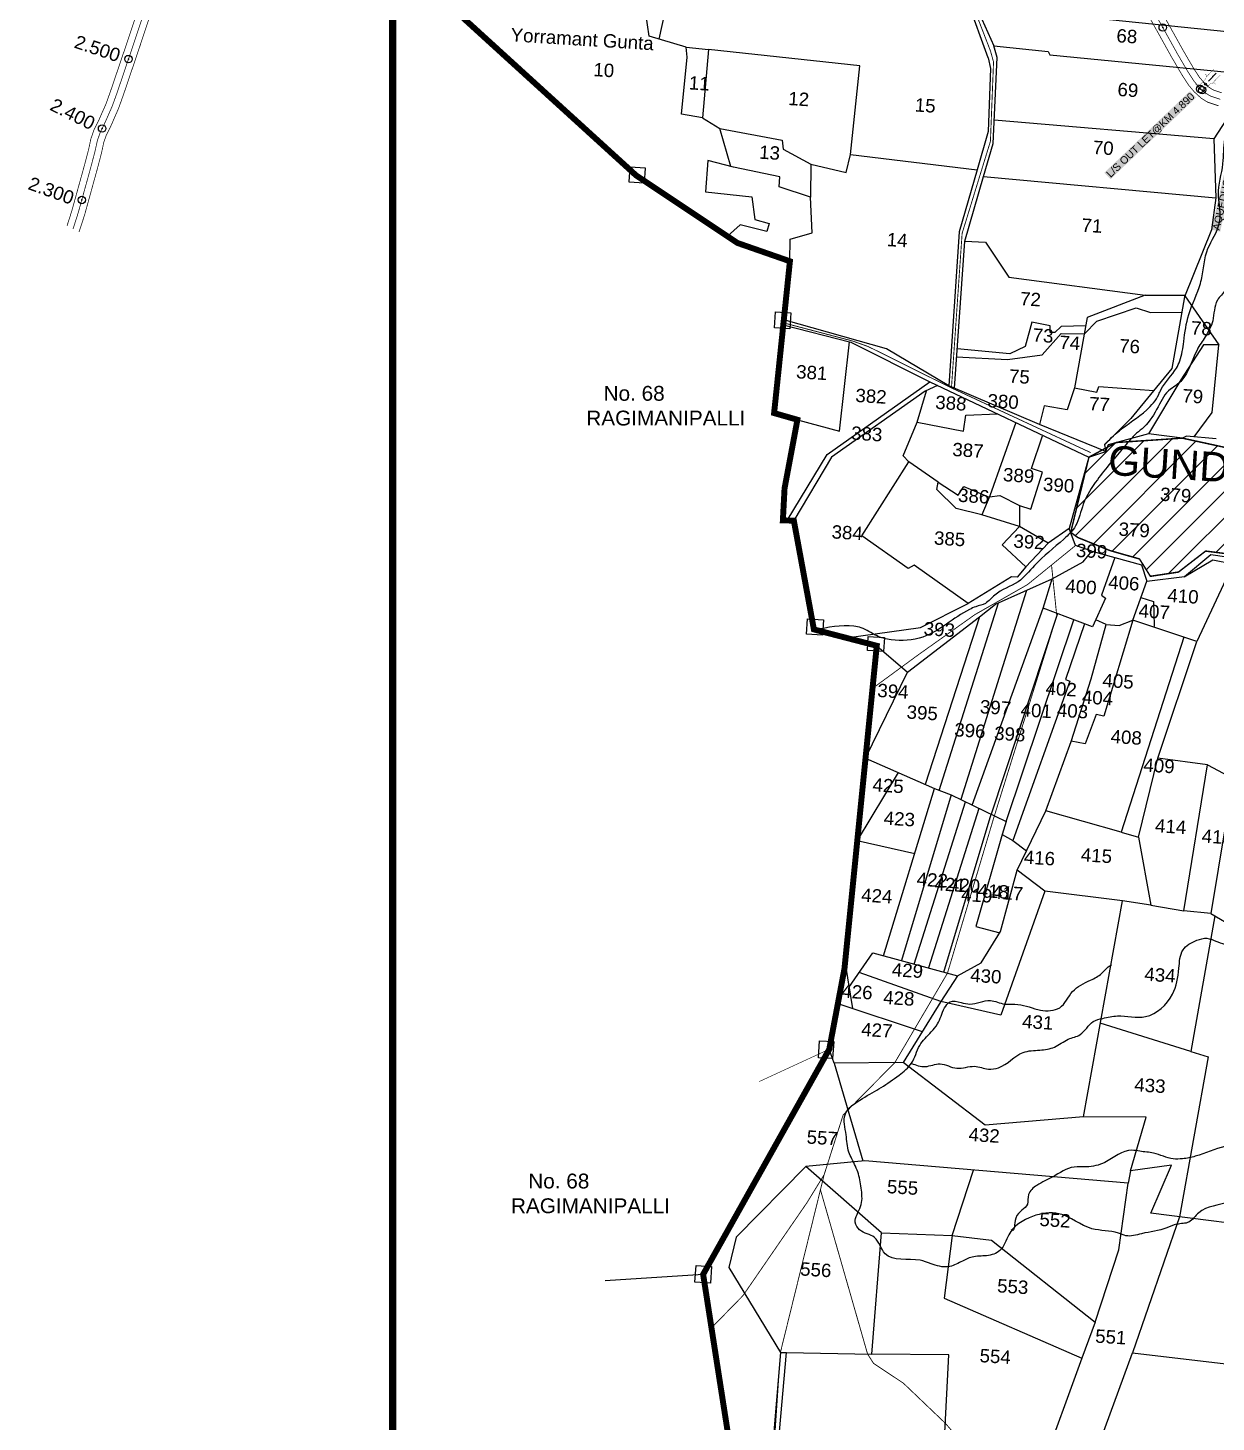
# Model space of a CAD drawing. Header units: inches. Extents: x 201618 to 222325, y 1599056 to 1612709.
# Drawn here: x 201618 to 203218, y 1602019 to 1603898 of the extents above; entities that cross this region are included whole.
import ezdxf
from ezdxf.enums import TextEntityAlignment as Align

# ---------------------------------------------------------------- set-up
doc = ezdxf.new("R2010")
doc.units = ezdxf.units.IN
doc.header["$LTSCALE"] = 15
doc.header["$MEASUREMENT"] = 0
doc.header["$PDMODE"] = 32
doc.header["$PDSIZE"] = 10
doc.linetypes.add('ACAD_ISO02W100', pattern=[15, 12, -3])
doc.linetypes.add('HIDDEN2', pattern=[0.1875, 0.125, -0.0625])
for name, color, linetype in [('CANAL1', 7, 'Continuous'), ('CSMark', 72, 'Continuous'), ('PLOTS', 7, 'Continuous'), ('PLOTS NO', 7, 'Continuous'), ('ROAD', 1, 'Continuous'), ('ROADS', 1, 'Continuous'), ('STREAMS', 4, 'Continuous'), ('STRUCTURE', 5, 'Continuous'), ('TEXT', 1, 'Continuous'), ('text2', 7, 'Continuous'), ('VILLAGE BOUNDARY STONES', 1, 'Continuous'), ('VILLAGE BOUNDAY', 5, 'Continuous'), ('VILLAGE BOUNDRY', 5, 'Continuous')]:
    doc.layers.add(name, color=color, linetype=linetype)
doc.styles.get("Standard").update_dxf_attribs({"font": 'arial.ttf'})
doc.dimstyles.get("Standard").update_dxf_attribs({"dimtxt": 0.18, "dimasz": 0.18, "dimexe": 0.18, "dimexo": 0.0625, "dimgap": 0.09, "dimtad": 0, "dimtih": 1, "dimtoh": 1, "dimdec": 4, "dimzin": 0, "dimdsep": 46, "dimtxsty": 'Standard', "dimcen": 0.09, "dimadec": 0, "dimazin": 0, "dimtfac": 1, "dimtdec": 4, "dimtofl": 0, "dimtmove": 0, "dimatfit": 3, "dimfxl": 1, "dimtolj": 1, "dimtzin": 0, "dimarcsym": 0})

# ---------------------------------------------------------------- blocks, each defined once
blk = doc.blocks.new('OT')
at = {"layer": 'STRUCTURE', "color": 190}
for points, const_width in [([(769751.4, 1706595.8), (769729.4, 1706595.8)], 0.5), ([(769775.2, 1706601.8), (769775.2, 1706597.8), (769769.2, 1706593.8), (769761.8, 1706593.8), (769754.4, 1706593.8), (769748.4, 1706597.8), (769748.4, 1706601.8)], 0.5), ([(769761.8, 1706593.8), (769761.8, 1706581)], 2.5), ([(769751.4, 1706579), (769729.4, 1706579)], 0.5), ([(769748.4, 1706573), (769748.4, 1706577), (769754.4, 1706581), (769761.8, 1706581), (769761.8, 1706581), (769761.8, 1706581), (769769.2, 1706581), (769775.2, 1706577), (769775.2, 1706573)], 0.5)]:
    blk.add_lwpolyline(points, dxfattribs=dict(at, const_width=const_width))
at = {"layer": 'STRUCTURE', "color": 0}
blk.add_circle((769761.8, 1706587.4), 1.87, dxfattribs=at)
blk.add_leader([(769732.6, 1706587.4), (769753.8, 1706587.4)], dimstyle='Standard', override={"dimasz": 10, "dimgap": 0.09, "dimtad": 0}, dxfattribs=at)

msp = doc.modelspace()

# ---------------------------------------------------------------- hatches: boundary and pattern name
at = {"layer": 'ROAD'}
h = msp.add_hatch(dxfattribs=at)
h.set_pattern_fill('ANSI31', color=30, scale=200, angle=0.056305)
h.paths.add_polyline_path([(203022.5, 1603218.6), (203047, 1603319.9), (203083.7, 1603339.6), (203172.9, 1603345.5), (203284.1, 1603321.3), (203399.1, 1603319.9), (203386.6, 1603225.5), (203378.8, 1603150.1), (203275.8, 1603184.3), (203204.2, 1603193.3), (203167.6, 1603165), (203129.8, 1603159.3), (203115.1, 1603182.7), (203075.6, 1603193.9), (203031.8, 1603211.7)])

# ---------------------------------------------------------------- linework, layer by layer
at = {"layer": 'CANAL1', "color": 200, "const_width": 1}
for points in [[(201670.4, 1603631.7), (201676.8, 1603651.7), (201693.9, 1603713.5), (201699.3, 1603733.9), (201702.6, 1603749.2), (201706.8, 1603761.3), (201712.6, 1603772.7), (201723.1, 1603796.5), (201730.4, 1603817.2), (201751.3, 1603878.9), (201768.7, 1603931.4)], [(203141.2, 1603926.9), (203174.2, 1603867.6), (203187.6, 1603844.6), (203195.7, 1603832.1), (203202, 1603824.6), (203209.3, 1603818), (203214.4, 1603814.8), (203226, 1603810.9)], [(201686.6, 1603623.4), (201694.1, 1603646.5), (201711.3, 1603708.8), (201716.8, 1603729.7), (201719.9, 1603744.3), (201723.4, 1603754.2), (201728.9, 1603765), (201739.8, 1603789.9), (201747.4, 1603811.3), (201768.3, 1603873.1), (201785.8, 1603925.7)], [(203125.5, 1603918.1), (203158.6, 1603858.6), (203172.3, 1603835.2), (203181.2, 1603821.4), (203189, 1603812.1), (203198.4, 1603803.6), (203206.7, 1603798.4), (203221.7, 1603793.4)]]:
    msp.add_lwpolyline(points, dxfattribs=at)
at = {"layer": 'CANAL1', "color": 1, "linetype": 'HIDDEN2', "ltscale": 4, "const_width": 1}
for points in [[(201678.7, 1603628.1), (201685.4, 1603649.1), (201702.6, 1603711.2), (201708, 1603731.8), (201711.3, 1603746.7), (201715.1, 1603757.7), (201720.7, 1603768.9), (201731.4, 1603793.2), (201738.9, 1603814.2), (201759.8, 1603876), (201777.2, 1603928.5)], [(203133.4, 1603922.5), (203166.4, 1603863.1), (203180, 1603839.9), (203188.5, 1603826.7), (203195.5, 1603818.3), (203203.9, 1603810.8), (203210.5, 1603806.6), (203223.9, 1603802.2)], [(201678.4, 1603627.4), (201678.7, 1603628.1)]]:
    msp.add_lwpolyline(points, dxfattribs=at)
at = {"layer": 'PLOTS'}
for points in [[(202946.4, 1604737), (202840, 1604237.1), (202841.4, 1604172.5), (202858.1, 1604142.4), (202859.1, 1604116.4), (202864, 1604082.5), (202894.6, 1603928), (202918.7, 1603874.2)], [(202911.1, 1603857.9), (202883.9, 1603933.7), (202877, 1603989.9), (202854.5, 1604093.5), (202851.9, 1604131.4), (202831, 1604171.8), (202833.8, 1604198.1), (202756.2, 1604204.6), (202751.3, 1604187.8), (202681.9, 1604217.9), (202641.6, 1604229.1), (202649, 1604201.3), (202688.9, 1604166.1), (202748.9, 1604148.8), (202756.8, 1604099.8), (202769.3, 1604095.2), (202767.8, 1604045), (202795.2, 1604039.9), (202804.8, 1603997.3), (202877, 1603989.9)], [(202504.5, 1603872.6), (202454.7, 1603887.1), (202450.2, 1603917.8), (202425.9, 1603955.6), (202346.3, 1603996.3), (202206.8, 1604028.8), (202115.9, 1604039.3)], [(202467.9, 1603883.2), (202498, 1604020.8), (202639.9, 1603999.9)], [(203323.6, 1603947.7), (203294.3, 1603887.4), (203271.7, 1603836.2), (203215.4, 1603749), (203218, 1603669.5), (203212.2, 1603626.1), (203175.8, 1603535.9), (203158.7, 1603439.2), (203134, 1603409.2), (203103.4, 1603371.9), (203068.1, 1603336.6), (203069.8, 1603327.3), (202980.3, 1603364), (202858.1, 1603416.1)], [(202894.6, 1603928), (203294.3, 1603887.4)], [(202526.6, 1603777.4), (202498.1, 1603782.2), (202505.6, 1603859), (202504.5, 1603872.6), (202534.6, 1603869.2)], [(202865.7, 1603412.9), (202880, 1603611.1), (202904.8, 1603698.1), (202917.8, 1603742.6), (202923.3, 1603858.7), (202918.7, 1603874.2), (202992, 1603866.6), (202994.4, 1603862.3), (203271.1, 1603835.3)], [(202672.4, 1603714.8), (202720, 1603703.7), (202725.7, 1603728), (202738.2, 1603847.4), (202534.6, 1603869.2), (202526.6, 1603777.4), (202549.6, 1603762.9)], [(202911.1, 1603857.9), (202914.5, 1603843.6), (202911.1, 1603758.6), (202896.6, 1603707.2), (202872, 1603623.5), (202858.1, 1603416.1), (202774.2, 1603465.9), (202636, 1603504.8)], [(202564.6, 1603711.7), (202549.6, 1603762.9), (202633.6, 1603747.3), (202635, 1603734.8), (202672.4, 1603714.8), (202671.7, 1603670.5)], [(203215.4, 1603749), (202919.3, 1603774.1)], [(202725.7, 1603728), (202896.6, 1603707.2)], [(202644.2, 1603583.9), (202644.7, 1603613.9), (202674.3, 1603622.4), (202671.7, 1603670.5), (202629.6, 1603684.4), (202630.5, 1603697.7), (202568.1, 1603710.8), (202533.6, 1603719.5), (202530.7, 1603677.6), (202592.8, 1603670.8), (202596.8, 1603640.4), (202616.2, 1603634.6), (202613.1, 1603624.2), (202577.2, 1603633.2), (202560.1, 1603617.5)], [(202904.8, 1603698.1), (203218, 1603669.5)], [(202880, 1603611.1), (202907.7, 1603609.6), (202938.9, 1603562.5), (203122.7, 1603538), (203176.6, 1603538.1)], [(203122.7, 1603538), (203044.8, 1603507.9), (203027.5, 1603413.2), (203017.6, 1603383.5), (202986.7, 1603389), (202980.3, 1603364)], [(203176.3, 1603537.3), (203221.8, 1603471.1), (203201.4, 1603471.1), (203171, 1603424.2), (203127.4, 1603351.3)], [(203040.9, 1603486.2), (203057.5, 1603503.3), (203110.6, 1603521.1), (203130.1, 1603514.7), (203172.1, 1603515.5)], [(202635.3, 1603498), (202726.3, 1603474.8), (202832.5, 1603421.4), (203047, 1603319.9), (203069.8, 1603327.3)], [(203042.8, 1603496.7), (203009.6, 1603495.9), (203001, 1603487.7), (202994.8, 1603487.8), (202994.9, 1603497), (202969.9, 1603502), (202961.3, 1603468.9), (202940.5, 1603459.1), (202869.5, 1603465.9)], [(202654.3, 1603370.3), (202711.1, 1603354.9), (202724.4, 1603475.3)], [(202868.8, 1603455.2), (202937.3, 1603451.4), (202983.9, 1603457.6), (203009.5, 1603486.6), (203040.9, 1603486.2)], [(203188.8, 1603347.2), (203213.1, 1603380), (203221.8, 1603471.1)], [(202640.7, 1603234.5), (202694.4, 1603323.3), (202832.5, 1603421.4)], [(202843.1, 1603416.4), (202826.5, 1603408.6), (202700.1, 1603319.7), (202649.5, 1603234.3)], [(202720.3, 1603076.3), (202820.3, 1603090.4), (202884.1, 1603122.5), (202811.4, 1603174.3), (202803.5, 1603169.7), (202741.1, 1603213.9), (202804.5, 1603313.8), (202796.7, 1603321.7), (202815.5, 1603367.1), (202828, 1603409.3)], [(203027.5, 1603413.2), (203057.5, 1603407.4), (203060.5, 1603414.9), (203134.6, 1603409.8)], [(202948.6, 1603366.5), (202913.5, 1603267.9), (202902.7, 1603242), (202868, 1603250.5), (202842.1, 1603276.1), (202844.1, 1603286.4), (202804.5, 1603313.8)], [(202815.5, 1603367.1), (202878, 1603354.7), (202881.4, 1603376.6), (202923.9, 1603378.2)], [(202953.6, 1603254.9), (202968.9, 1603249.7), (202984.5, 1603299.7), (202969.6, 1603304.4), (202984.3, 1603348.6)], [(203218.6, 1603344.5), (203178.4, 1603348.2), (203172.9, 1603345.5), (203127.4, 1603351.3), (203072.9, 1603336.7), (203069.2, 1603327.6)], [(203082, 1603184.5), (203117.6, 1603174.7), (203124.9, 1603152.8), (203175.7, 1603159), (203211, 1603188.7), (203278.9, 1603178.8), (203286.9, 1603249.9), (203283.9, 1603325.3)], [(203047, 1603319.9), (203020.5, 1603223.8), (202992.1, 1603203.9), (202953.5, 1603226.3)], [(202844.1, 1603286.4), (202871, 1603268.8), (202878.6, 1603280.4), (202912.8, 1603266.1)], [(202912.9, 1603266.3), (202927.1, 1603268.4), (202953.6, 1603254.9), (202953.5, 1603226.3), (202902.7, 1603242)], [(202761.2, 1603065.7), (202802.8, 1603030.2), (202899.5, 1603104.8), (202921.3, 1603121.6), (202997.4, 1603155.7), (203039.3, 1603179), (203050.9, 1603193.2), (203029.1, 1603200.9), (203020.5, 1603223.8)], [(202992.1, 1603203.9), (202962.2, 1603171.9), (202930.3, 1603201.8), (202953.5, 1603226.3)], [(203050.9, 1603193.2), (203082, 1603184.5), (203064, 1603134.1), (203069.5, 1603130), (203051.9, 1603091.2), (202985.2, 1603116.5), (202997.4, 1603155.7)], [(203175.2, 1603158.5), (203213.7, 1603181.3), (203241.3, 1603176), (203192.3, 1603071.4), (203106.1, 1603100.2)], [(202962.2, 1603171.9), (202950.2, 1603158.3), (202942.9, 1603158.6), (202884.1, 1603122.5)], [(202962.8, 1603140.2), (202874.4, 1602858.3)], [(203070, 1603094.2), (203087.8, 1603092.9), (203106.1, 1603100.2), (203124.9, 1603152.8)], [(202845.3, 1602870.8), (202925.3, 1603123.4)], [(203117.1, 1603130.9), (203134, 1603125.2), (203134.8, 1603093), (203134.4, 1603090.7)], [(202899.5, 1603104.8), (202826.3, 1602878.8)], [(202889.6, 1602851), (202985.2, 1603116.5)], [(203004.8, 1603109.1), (202915.2, 1602838.7)], [(202935.5, 1602828.9), (203026.7, 1603100.8)], [(203039.5, 1602430.9), (203092.1, 1602721.8), (202987.4, 1602735.1), (202950.5, 1602763.2), (202988.9, 1602843), (203022.9, 1602936.8), (203049.9, 1603021), (203070, 1603094.2), (203056.1, 1603100.5)], [(203106.1, 1603100.2), (203067.3, 1602970.6), (203056.6, 1602973.2), (203042.1, 1602933.5), (203023, 1602936.9)], [(203040.9, 1603095.4), (203015.3, 1603020.1), (203021.4, 1603018), (202944.5, 1602803.3)], [(203175, 1603077.2), (203090.6, 1602814.6), (202988.9, 1602843)], [(203090.6, 1602814.6), (203113.7, 1602807.6), (203139.8, 1602914), (203192.3, 1603071.4)], [(202746, 1602914), (202802.8, 1603030.2)], [(202746, 1602914), (202839, 1602873.3)], [(203130.5, 1602716.1), (203175, 1602708.5), (203206.9, 1602905.3), (203139.8, 1602914)], [(202790.1, 1602894.7), (202734.9, 1602803.1)], [(203206.9, 1602905.3), (203241.3, 1602887), (203211.3, 1602704.8), (203175, 1602708.5)], [(203211.3, 1602704.8), (203244.9, 1602685.2), (203277.3, 1602862), (203263.3, 1602876), (203241.3, 1602887)], [(202770.4, 1602648), (202839, 1602873.3), (202861.3, 1602864.6), (202935.5, 1602828.9), (202929.9, 1602811.1), (202944.5, 1602803.3), (202963, 1602789.2)], [(202861.3, 1602864.6), (202794.5, 1602641.4)], [(202811.6, 1602636.7), (202880.8, 1602855.3)], [(202898.9, 1602846.5), (202830.7, 1602631.5)], [(202851.6, 1602625.7), (202915.2, 1602838.7)], [(202734.9, 1602803.1), (202812.3, 1602785.7)], [(202929.9, 1602811.1), (202894.5, 1602687.5), (202927, 1602678.9)], [(203113.7, 1602807.6), (203130.5, 1602716.1), (203092.1, 1602721.8)], [(202870, 1602620.7), (202901.9, 1602638.2), (202928.1, 1602680.6), (202950.5, 1602763.2)], [(202987.4, 1602735.1), (202928.2, 1602568), (202847.3, 1602586.4), (202796.6, 1602504)], [(203216.7, 1602701.7), (203184.4, 1602518.9), (203062.3, 1602557.1)], [(202723.7, 1602605.1), (202756, 1602652), (202870, 1602620.7), (202847.3, 1602586.4)], [(202718.4, 1602637.5), (202728.3, 1602577)], [(202847.3, 1602586.4), (202737.7, 1602625.5)], [(202708.8, 1602583.5), (202822.2, 1602545.7)], [(203102.9, 1602358.1), (203124.3, 1602430.4), (203039.5, 1602430.9), (202907.1, 1602419.6), (202796.6, 1602504), (202703.9, 1602503.2), (202697.2, 1602521.9)], [(203184.4, 1602518.9), (203207.6, 1602511.7), (203168.9, 1602296.2)], [(202703.9, 1602503.2), (202742.5, 1602371.4)], [(204392.2, 1601613.4), (204265.5, 1601695.5), (203687.6, 1601836.3), (203710.5, 1602020.4), (203735.3, 1602266), (203646, 1602313), (203314.1, 1602277.8), (203130.3, 1602301), (203158.1, 1602365.7), (203102.9, 1602358.1), (203099.8, 1602341.2), (202745.3, 1602371.7), (202665.7, 1602363.7), (202571.9, 1602268.6), (202561.7, 1602227.7), (202631.4, 1602113.3), (202621.4, 1601990.2), (202563, 1601989.3)], [(202542, 1601571.6), (202550.2, 1601570.6), (202584.9, 1601705.6), (202618.5, 1601856.4), (202628.8, 1601991.5), (202639.8, 1602113.3), (202754.4, 1602111.1), (202767.6, 1602274.3), (202665.7, 1602363.7)], [(202767.6, 1602274.3), (202862.7, 1602270.8), (202891.4, 1602359.1)], [(203055.3, 1602154.3), (203087.4, 1602251.4), (203099.8, 1602341.2)], [(203168.9, 1602296.2), (203105.8, 1602112.8), (203254.4, 1602095.2), (203247.1, 1601794), (203003.6, 1601834.4), (203105.8, 1602112.8)], [(202862.7, 1602270.8), (202852.1, 1602186.6), (203037.5, 1602105.5), (202982.3, 1601953.8), (202852.6, 1601996.5), (202858.1, 1602110.2), (202754.4, 1602111.1)], [(202862.7, 1602270.8), (202915.7, 1602264.5), (203055.3, 1602154.3), (203037.5, 1602105.5)], [(202631.4, 1602113.3), (202639.8, 1602113.3)]]:
    msp.add_lwpolyline(points, dxfattribs=at)
at = {"layer": 'ROAD', "color": 30, "const_width": 1.98}
msp.add_lwpolyline([(203022.5, 1603218.6), (203047, 1603319.9), (203083.7, 1603339.6), (203172.9, 1603345.5), (203284.1, 1603321.3), (203399.1, 1603319.9), (203386.6, 1603225.5), (203378.8, 1603150.1), (203275.8, 1603184.3), (203204.2, 1603193.3), (203167.6, 1603165), (203129.8, 1603159.3), (203115.1, 1603182.7), (203075.6, 1603193.9), (203031.8, 1603211.7)], close=True, dxfattribs=at)
at = {"layer": 'ROADS', "const_width": 1.19}
for points in [[(202673.8, 1604995.9), (202756.7, 1604805), (202790.6, 1604711.8), (202807.8, 1604670.3), (202817.4, 1604526.5), (202836.6, 1604358.8), (202837.9, 1604332.7), (202824.5, 1604269.6), (202834.9, 1604224.4), (202838.2, 1604169.4), (202853.2, 1604142.8), (202859.3, 1604093.3), (202879.3, 1603989.8), (202888.8, 1603933.5), (202914.5, 1603867), (202918.5, 1603852.4), (202914.3, 1603745.6), (202876.2, 1603621.6), (202861.8, 1603413.2)], [(202635.6, 1603500.9), (202728.7, 1603476.4), (202750, 1603468.8), (202861.8, 1603413.2), (203049.4, 1603326)], [(203029.1, 1603200.9), (202964.2, 1603148.1), (202893.3, 1603107.6), (202816.3, 1603052.9), (202755.4, 1603008.2)], [(202996.6, 1603174.5), (203003.7, 1603105.8), (202918.8, 1602833.9), (202856.4, 1602624.4), (202785.5, 1602503.9), (202715.9, 1602433.3), (202690.3, 1602352.8), (202667.1, 1602315), (202581, 1602189.9), (202536, 1602143.8)], [(202690.3, 1602352.8), (202631.4, 1602113.3), (202614.4, 1601857.8), (202569.6, 1601659.2), (202546.1, 1601571.1), (202524, 1601363), (202543.5, 1601249.3), (202527.5, 1601036.9), (202547.3, 1600917.7), (202545.2, 1600732.2)], [(203802.1, 1601130.7), (203692.5, 1601252.7), (203638.4, 1601295.5), (203571.8, 1601336), (203530.8, 1601363.5), (203504.3, 1601379.2), (203387.3, 1601483.8), (203327.7, 1601542.7), (203222.2, 1601665.7), (203076.3, 1601822.3), (203023.7, 1601889.3), (202977.2, 1601920), (202908.7, 1601958), (202879.7, 1601987.6), (202853.6, 1602017.8), (202797.2, 1602071.7), (202756.8, 1602098.6), (202748.8, 1602111.2), (202685.3, 1602332.5)]]:
    msp.add_lwpolyline(points, dxfattribs=at)
at = {"layer": 'STREAMS'}
for points in [[(203067.8, 1603336.8), (203087.6, 1603355.1), (203124.8, 1603383.7), (203141.1, 1603404.3), (203144, 1603410.8), (203164.9, 1603439.9), (203169.4, 1603449.7), (203174.7, 1603475.6), (203181.5, 1603512.3), (203197.2, 1603553.9), (203201.3, 1603575.1), (203205.7, 1603596.6), (203221.3, 1603630.5), (203223.9, 1603646.6), (203221.4, 1603673.5), (203227.6, 1603715.3), (203230.2, 1603748.7), (203237.1, 1603767), (203264, 1603806.6), (203272, 1603829.3), (203287.4, 1603848.6), (203297.7, 1603881.2), (203304.4, 1603894.4), (203320.8, 1603920.6), (203326.9, 1603937.7), (203338.6, 1603972.4), (203347.7, 1603986.5), (203348.8, 1604015.2), (203348.8, 1604024.9), (203353.2, 1604039.9), (203359.2, 1604076.1), (203376.6, 1604103.3), (203380.9, 1604129.6), (203406.2, 1604164.5), (203411.9, 1604190.7), (203429.8, 1604217.2), (203439.3, 1604232.2), (203449.5, 1604261), (203462, 1604284.2), (203467.8, 1604312.5), (203488.5, 1604334.5), (203495.7, 1604352), (203499.6, 1604361.5), (203511.1, 1604368.8), (203521, 1604374.4), (203530, 1604381), (203536.3, 1604390.6), (203536.3, 1604403), (203532.5, 1604413.7), (203541.4, 1604429.9), (203546.5, 1604429.2), (203556.5, 1604437.4), (203561, 1604447.1), (203577.5, 1604458.7), (203582.4, 1604470.9), (203580.2, 1604475), (203572.7, 1604491.7), (203580.1, 1604509), (203592.5, 1604524.1), (203613.7, 1604549.7), (203612.7, 1604569.9), (203602, 1604616.3), (203579.1, 1604664.8), (203569.8, 1604676.5), (203549.3, 1604732.4), (203538.6, 1604762.5), (203536.3, 1604793.2), (203514.5, 1604822.4), (203496.5, 1604853.5), (203494.4, 1604915), (203493.4, 1604948.1), (203500.6, 1604977.6), (203502.1, 1605020.6), (203518.4, 1605049.2), (203523.1, 1605075), (203525.6, 1605098.7), (203537.3, 1605122), (203541.2, 1605140.8), (203542.5, 1605173.8), (203546.5, 1605194.3), (203541.5, 1605220.2), (203542.5, 1605243), (203550.9, 1605302.5), (203551, 1605319.5), (203555.8, 1605334.8), (203553.8, 1605367.8), (203554.5, 1605381), (203557.7, 1605401.3)], [(203593.6, 1605390.7), (203587.4, 1605379), (203590.9, 1605356.3), (203583.9, 1605327.9), (203580.2, 1605314.3), (203583.2, 1605285), (203581.8, 1605262.6), (203582.7, 1605249.9), (203582.2, 1605223.3), (203593.3, 1605186.6), (203564.8, 1605116.3), (203563.4, 1605088.9), (203554.1, 1605070.9), (203546.5, 1605038.3), (203534.3, 1605014.7), (203532.4, 1604998.2), (203528.4, 1604977), (203523.1, 1604962.2), (203522.5, 1604916.4), (203527.2, 1604887.3), (203555.4, 1604848.3), (203563.6, 1604822.2), (203572.5, 1604801.2), (203578.5, 1604786.4), (203580.8, 1604770.9), (203582.9, 1604759.6), (203601.5, 1604709.1), (203609, 1604675.7), (203618.4, 1604653.2), (203620.3, 1604641.4), (203641, 1604609.4), (203647, 1604571.5), (203647.3, 1604558.4), (203646.5, 1604538.7), (203629.8, 1604512.9), (203617.5, 1604496), (203607.1, 1604472), (203608.7, 1604450), (203604.7, 1604439.9), (203585.5, 1604409.7), (203578.4, 1604382), (203572, 1604371.4), (203550.6, 1604352.5), (203541.4, 1604338.8), (203534.4, 1604319.4), (203523.4, 1604303.1), (203516.9, 1604292.2), (203514.2, 1604278.1), (203474.3, 1604247.1), (203462.8, 1604225.6), (203436.7, 1604172.4), (203408.3, 1604132.2), (203400.7, 1604115.8), (203399.3, 1604076.8), (203388.9, 1604050.9), (203378.2, 1603995.4), (203364.1, 1603976.3), (203359.8, 1603964.8), (203352.5, 1603938.5), (203335.7, 1603908.6), (203323.7, 1603894.8), (203304.2, 1603846.4), (203292.7, 1603832.7), (203282.2, 1603785.6), (203277.8, 1603775.8), (203260.8, 1603746.3), (203257.3, 1603717.6), (203257.9, 1603705.2), (203249.3, 1603677), (203245.8, 1603667.2), (203246.1, 1603644.9), (203236.3, 1603610.4), (203230.8, 1603585.4), (203231.3, 1603573.2), (203230.7, 1603545.6), (203220.1, 1603531.3), (203213.7, 1603503.6), (203203.8, 1603482.2), (203192.6, 1603464.3), (203166, 1603417.6), (203156.8, 1603411.5), (203140.2, 1603387.8), (203121, 1603360.4), (203111.2, 1603352), (203094.7, 1603334.1), (203058.4, 1603289.5), (203039.4, 1603256.6), (203028.9, 1603227.2), (203013.1, 1603209.4), (202973.6, 1603173.8), (202951.6, 1603152), (202920.1, 1603134), (202907.5, 1603122.8), (202894.7, 1603118.3), (202886.1, 1603114.6), (202823.2, 1603077.5), (202780.7, 1603073.8), (202760.7, 1603079.3), (202740.2, 1603089.9), (202730.4, 1603091.9), (202678, 1603087.2)], [(202807.8, 1602502.8), (202826.5, 1602498.6), (202846.6, 1602502.1), (202869, 1602496.3), (202892.9, 1602498.9), (202911.6, 1602495.2), (202925.2, 1602496.9), (202958.4, 1602517.6), (202980.8, 1602520.7), (203000.6, 1602524.9), (203019.2, 1602535.4), (203035.2, 1602541.6), (203052.9, 1602559.2), (203065.6, 1602563.5), (203085.3, 1602566.8), (203123.2, 1602565.9), (203159.6, 1602596.1), (203168.2, 1602631), (203173.8, 1602655.7), (203192.3, 1602668.8), (203206, 1602671.4), (203229.8, 1602663.6), (203248.2, 1602663.8), (203268.3, 1602657), (203280.3, 1602652.1), (203295.6, 1602650.6), (203316.1, 1602648.5), (203357.2, 1602637.8), (203361.4, 1602625.9), (203376, 1602610.1), (203406.6, 1602611.8), (203421.1, 1602608.1), (203439.9, 1602611.8), (203445.7, 1602610.7), (203486.1, 1602619.9), (203504.9, 1602631), (203537.9, 1602638.5), (203558.5, 1602657.4), (203573.4, 1602668), (203583.8, 1602674.2), (203610.1, 1602678.1), (203615.6, 1602685.8), (203655.6, 1602720.2), (203676, 1602720.7), (203696.9, 1602697.4), (203708.6, 1602680.7), (203716.8, 1602665.2), (203740.3, 1602645.4), (203750.7, 1602630.7), (203766.7, 1602600.7), (203768.8, 1602590.4), (203784.7, 1602589.3), (203818.5, 1602588.7), (203845.8, 1602581), (203858.9, 1602574.2), (203903.9, 1602564.4), (203921.1, 1602564.4), (203948, 1602558.4), (203957.6, 1602559.4), (203976.6, 1602556.5), (204001.7, 1602552.6), (204017.8, 1602553.7), (204023, 1602559.9), (204035.6, 1602572.1), (204055, 1602575.9), (204073.2, 1602606.7), (204103.1, 1602612.7), (204136.6, 1602620.7), (204140.6, 1602622.3), (204177.6, 1602617.7), (204197.3, 1602616.1), (204208, 1602617.4), (204215.9, 1602600.7), (204229.5, 1602556.2), (204234.1, 1602527.7), (204237.5, 1602480.6), (204253.7, 1602458.1), (204267.4, 1602446.7), (204269.4, 1602434.7), (204285.6, 1602418.5), (204309.2, 1602401), (204321.9, 1602386.6), (204346.1, 1602376), (204396, 1602356.4), (204432.4, 1602352.7), (204464.4, 1602353.2), (204476.3, 1602348.1), (204499.1, 1602327.3), (204522.7, 1602308), (204556.2, 1602260), (204575.4, 1602246.1), (204613.7, 1602231.7), (204621.1, 1602220.2), (204621.1, 1602219.6)], [(205092.1, 1602002.7), (205080.2, 1601972.8), (205058, 1601951), (205046.3, 1601920.1), (205018, 1601917.3), (204995.2, 1601918.2), (204965.2, 1601912.2), (204950.1, 1601912.4), (204939.1, 1601917), (204912.3, 1601922), (204892.6, 1601928.5), (204868.8, 1601941.7), (204859.4, 1601946.3), (204826.8, 1601956.7), (204812.7, 1601968.7), (204814.9, 1601988.8), (204821.3, 1602018.8), (204806.5, 1602042.1), (204795.9, 1602065.8), (204778.7, 1602089.9), (204759.9, 1602103.8), (204741.9, 1602134.2), (204728.9, 1602161.3), (204720.5, 1602171.1), (204692.2, 1602196.8), (204653.3, 1602210.3), (204627.2, 1602218.7), (204618.4, 1602220.3), (204608.1, 1602217.6), (204596.9, 1602220.6), (204586.4, 1602226.6), (204575.9, 1602229.4), (204550, 1602226.9), (204544.7, 1602226.4), (204517.2, 1602237.8), (204501, 1602236.7), (204482.8, 1602239.8), (204467.7, 1602246.1), (204451.7, 1602246.8), (204443.2, 1602247.1), (204411.3, 1602262.2), (204393.8, 1602263.3), (204376.1, 1602271.4), (204363.2, 1602282.2), (204345, 1602282.1), (204335.4, 1602285.5), (204297.3, 1602317.4), (204288.3, 1602331.1), (204278.1, 1602342.4), (204253.3, 1602351.9), (204231.2, 1602357.2), (204216.2, 1602361.4), (204206.8, 1602364.8), (204194.9, 1602370.1), (204185.8, 1602378), (204182, 1602389.8), (204178.8, 1602401.1), (204175.8, 1602407.6), (204154.1, 1602424.4), (204134.9, 1602422.8), (204121.2, 1602418.3), (204096.1, 1602422.9), (204083.5, 1602422), (204064, 1602414.3), (204047.7, 1602415.3), (204032.3, 1602412.6), (204003.2, 1602395.5), (203993.1, 1602389.7), (203985.7, 1602388.5), (203952.6, 1602369.8), (203936.6, 1602359.8), (203913.8, 1602358.2), (203902.9, 1602357.2), (203873.7, 1602340.7), (203852.3, 1602325.8), (203835.1, 1602322), (203827.1, 1602323.2), (203814.5, 1602330.3), (203787.3, 1602339.6), (203769.9, 1602343.6), (203751, 1602346.8), (203733.9, 1602350.2), (203720, 1602361.1), (203697.8, 1602370.1), (203682.9, 1602377.8), (203659, 1602380.9), (203637.6, 1602384.8), (203625.6, 1602375.8), (203582.2, 1602330.7), (203533.5, 1602328.9), (203488.7, 1602321.9), (203455.9, 1602326.3), (203426.7, 1602327.3), (203392.3, 1602342.8), (203366.8, 1602347.2), (203355.2, 1602355.8), (203332.8, 1602350.3), (203320.3, 1602345.8), (203286.7, 1602334.6), (203260.2, 1602330.3), (203235.3, 1602316.6), (203194.9, 1602301.5), (203181.6, 1602289), (203165.4, 1602286), (203151.9, 1602281.1), (203117.9, 1602273.3), (203096.8, 1602270.6), (203086.9, 1602274.1), (203051.1, 1602280), (203006.6, 1602300.3), (202971.2, 1602296.6), (202939, 1602271.9), (202927.2, 1602250.6), (202909.2, 1602243.7), (202889.7, 1602241.8), (202874.6, 1602235.5), (202857.4, 1602228.7), (202834.4, 1602232.9), (202819.5, 1602237.5), (202772.4, 1602246.3), (202758.2, 1602268.3), (202738.1, 1602278.4), (202732.3, 1602288.7), (202739.5, 1602309.8), (202740.6, 1602332), (202736.4, 1602354), (202727.7, 1602374.2), (202723.6, 1602383.3), (202719.9, 1602406.7), (202718.5, 1602433.7), (202741.9, 1602455.5), (202767.2, 1602470.4), (202791.2, 1602487.1), (202808, 1602503.1), (202819.1, 1602527.1), (202834.7, 1602545.4), (202843, 1602556), (202852.6, 1602577.6), (202859.9, 1602585.7), (202874.7, 1602584.9), (202886.6, 1602582.8), (202914.3, 1602587.6), (202933.5, 1602582.8), (202943.5, 1602582.7), (202958.9, 1602581), (202974.3, 1602576.5), (202981.8, 1602574.7), (203007.6, 1602577.9), (203025, 1602599.6), (203049.1, 1602615), (203064.4, 1602624.3), (203071.4, 1602631.7), (203077.5, 1602635.8)], [(203567.1, 1602380.9), (203535.6, 1602386.6), (203524, 1602392.2), (203502.5, 1602391.2), (203479.6, 1602388.4), (203467.5, 1602382.2), (203451.4, 1602366.4), (203430.2, 1602369.5), (203406.4, 1602397.4), (203373, 1602407.5), (203337.5, 1602417.1), (203322.5, 1602417.7), (203311.6, 1602409.8), (203288.9, 1602398.8), (203268.2, 1602397.1), (203239.6, 1602392.7), (203230.2, 1602390.9), (203190.3, 1602377.7), (203173.1, 1602374.3), (203160.6, 1602374.2), (203134.1, 1602381.9), (203115.4, 1602384.4), (203104.9, 1602385.7), (203068.3, 1602369.4), (203043.9, 1602363.3), (203026.9, 1602363.1), (202998.2, 1602349.9), (202976.9, 1602338.4), (202965.6, 1602326), (202964.1, 1602313.2), (202948.5, 1602294.1), (202943.1, 1602278), (202942.1, 1602278.8)]]:
    msp.add_spline(points, degree=3, dxfattribs=at)
at = {"layer": 'text2', "color": 5, "const_width": 10}
msp.add_lwpolyline([(202109, 1611768.4), (210966.4, 1611768.4), (210966.4, 1599134.1), (202109, 1599134.1)], close=True, dxfattribs=at)
at = {"layer": 'text2', "color": 2, "linetype": 'Continuous'}
for p in [(203146.4, 1603899), (201753.1, 1603856.4), (203199.6, 1603814.6), (201717.6, 1603762.8), (201690.3, 1603666.5)]:
    msp.add_point(p, dxfattribs=at)
at = {"layer": 'text2', "color": 3}
msp.add_point((203197, 1603816, 145), dxfattribs=at)
at = {"layer": 'VILLAGE BOUNDARY STONES'}
for points in [[(202449.5, 1603709.2), (202428.5, 1603710.6), (202427.2, 1603690.9), (202448.3, 1603689.6)], [(202624.6, 1603515.7), (202645.6, 1603514.4), (202644.2, 1603492.8), (202623.3, 1603494.1)], [(202668, 1603102.1), (202689.3, 1603100.7), (202688, 1603079.8), (202666.7, 1603081.2)], [(202749.8, 1603078.4), (202771.5, 1603077), (202770.3, 1603057.9), (202748.6, 1603059.3)], [(202684.1, 1602533.4), (202703.2, 1602532.2), (202701.7, 1602509.3), (202682.7, 1602510.5)], [(202517.7, 1602230.6), (202538.7, 1602229.3), (202537.3, 1602206.7), (202516.2, 1602208)]]:
    msp.add_lwpolyline(points, close=True, dxfattribs=at)
at = {"layer": 'VILLAGE BOUNDAY', "linetype": 'ACAD_ISO02W100', "ltscale": 0.2, "const_width": 8}
msp.add_lwpolyline([(202201.2, 1603914.4), (202437, 1603699.6), (202573.4, 1603608.6), (202644.2, 1603583.9), (202622.9, 1603379.3), (202654.3, 1603370.3), (202637, 1603278), (202634.7, 1603234.7), (202649.5, 1603234.3), (202676.5, 1603087.7), (202761.2, 1603065.7), (202717.7, 1602630.7), (202697.2, 1602521.9), (202527.3, 1602218.5), (202563, 1601989.3)], dxfattribs=at)
at = {"layer": 'VILLAGE BOUNDRY', "const_width": 0.793}
msp.add_lwpolyline([(202697.2, 1602521.9), (202602.8, 1602478.3)], dxfattribs=at)
at = {"layer": 'VILLAGE BOUNDRY'}
msp.add_lwpolyline([(202527.3, 1602218.5), (202395.3, 1602209.8)], dxfattribs=at)

# ---------------------------------------------------------------- block references
at = {"layer": 'STRUCTURE', "color": 0, "xscale": 0.7, "yscale": 0.7, "zscale": 0.7, "rotation": 225.6658846037657}
msp.add_blockref('OT', (-274714.7, 2824081.3, 145), dxfattribs=at)

# ---------------------------------------------------------------- texts
at = {"layer": 'CSMark', "color": 1}
for s, rotation, p in [('2.500', 341.3249, (201681.6, 1603880.7)), ('2.400', 333.3548, (201650, 1603796.5)), ('2.300', 339.9862, (201619.6, 1603689.9))]:
    msp.add_text(s, height=18, rotation=rotation, dxfattribs=at).set_placement(p, align=Align.MIDDLE_LEFT)
at = {"layer": 'PLOTS NO'}
for s, p in [('Yorramant Gunta', (202267.6, 1603880.4)), ('68', (203083.6, 1603879.2)), ('10', (202379, 1603833.5)), ('11', (202507.5, 1603815.6)), ('69', (203085, 1603806.7)), ('12', (202641.6, 1603794.5)), ('15', (202812, 1603785.8)), ('13', (202602.3, 1603722.2)), ('70', (203051.8, 1603728.6)), ('71', (203036.7, 1603623.8)), ('14', (202774.2, 1603604.4)), ('72', (202953.8, 1603524.7)), ('78', (203184.1, 1603485.4)), ('73', (202970.8, 1603475.7)), ('74', (203006.8, 1603465.9)), ('76', (203087.3, 1603461.3)), ('381', (202652.2, 1603426.3)), ('75', (202938.8, 1603420.4)), ('382', (202732, 1603394.4)), ('388', (202839.6, 1603385.1)), ('380', (202909.9, 1603387.3)), ('77', (203046.6, 1603383.3)), ('79', (203172.4, 1603393.9)), ('383', (202726.2, 1603343.6)), ('387', (202862.6, 1603321.5)), ('389', (202930.8, 1603287.6)), ('390', (202984.7, 1603274.6)), ('386', (202870.3, 1603259.8)), ('379', (203142.4, 1603261.2)), ('379', (203086.5, 1603214.2)), ('384', (202699.9, 1603210.5)), ('385', (202837.9, 1603202.2)), ('392', (202944.9, 1603198.1)), ('399', (203029.1, 1603185.6)), ('406', (203072.6, 1603142.6)), ('400', (203014.9, 1603137.5)), ('410', (203152.3, 1603124.9)), ('407', (203113.5, 1603104.1)), ('393', (202824, 1603080)), ('405', (203064.8, 1603010.3)), ('394', (202761.6, 1602996.8)), ('402', (202988.2, 1602999.8)), ('397', (202899.7, 1602974.8)), ('401', (202954.6, 1602970.7)), ('403', (203003.4, 1602970.2)), ('404', (203037.1, 1602988)), ('395', (202801, 1602967.7)), ('396', (202865.2, 1602943.8)), ('398', (202918.9, 1602939.1)), ('408', (203075.8, 1602934.7)), ('409', (203120, 1602896.3)), ('425', (202755, 1602869.5)), ('423', (202770.2, 1602824.7)), ('414', (203135.7, 1602814.5)), ('413', (203198.5, 1602800.5)), ('416', (202958.9, 1602772.1)), ('415', (203035.7, 1602775.3)), ('422', (202814.5, 1602742.4)), ('421', (202838.6, 1602736.2)), ('420', (202857.9, 1602735.2)), ('418', (202896.8, 1602727.3)), ('424', (202739.8, 1602721)), ('419', (202874.5, 1602721.9)), ('417', (202916, 1602724.9)), ('429', (202781.1, 1602620.4)), ('430', (202886.7, 1602612.9)), ('434', (203121.3, 1602614.3)), ('426', (202713.1, 1602591.5)), ('428', (202769.5, 1602583)), ('427', (202739.9, 1602540)), ('431', (202956.6, 1602550.7)), ('433', (203107.8, 1602465.4)), ('557', (202666.3, 1602394.9)), ('432', (202884.4, 1602398.3)), ('555', (202774.5, 1602328.1)), ('552', (202979.9, 1602283.9)), ('556', (202657.6, 1602217.1)), ('553', (202922.9, 1602194.4)), ('551', (203055, 1602126.6)), ('554', (202899.3, 1602100.3))]:
    msp.add_text(s, height=18, rotation=356.3896, dxfattribs=at).set_placement(p)
at = {"layer": 'ROAD', "color": 30}
msp.add_text('GUNDLAMADUGU', height=39.632, rotation=356.3896, dxfattribs=at).set_placement((203072, 1603296.2))
at = {"layer": 'STRUCTURE', "color": 5, "char_height": 10, "width": 157.249, "attachment_point": 1, "bg_fill": 1, "box_fill_scale": 1.1, "bg_fill_color": 7, "bg_fill_true_color": 16777215, "bg_fill_transparency": 0}
for s, insert, rotation in [('L/S OUT LET@KM 4.890', (203069.2, 1603703.2), 43.6508), ('AQUEDUCT@KM 4.960', (203213.3, 1603627.2), 77.3182)]:
    msp.add_mtext(s, dxfattribs=dict(at, insert=insert, rotation=rotation))
at = {"layer": 'TEXT', "char_height": 20, "width": 130.083, "attachment_point": 1}
for insert in [(202369.9, 1603415.9), (202268.4, 1602354.3)]:
    msp.add_mtext('   No. 68 RAGIMANIPALLI', dxfattribs=dict(at, insert=insert))

doc.saveas('drawing.dxf')
